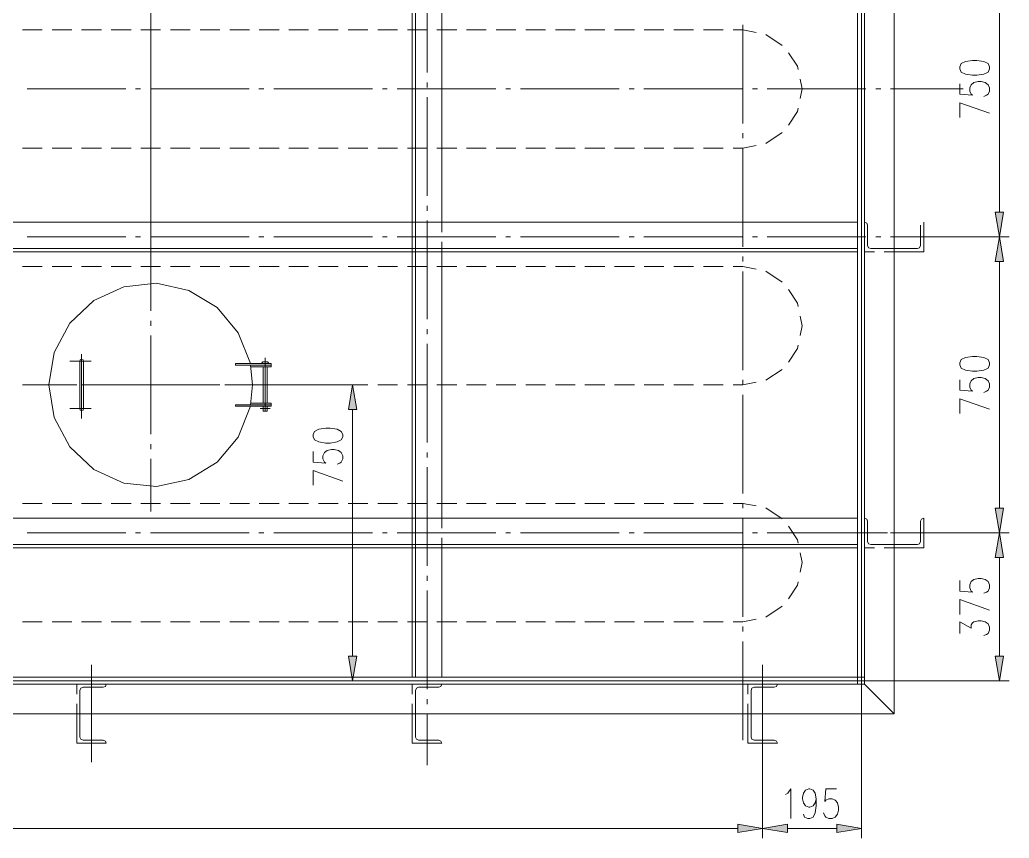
# Model space of a CAD drawing. Header units: millimetres. Extents: x 0 to 829, y 0 to 586.
# Drawn here: x 407.9 to 531.5, y 176.2 to 278.4 of the extents above; entities that cross this region are included whole.
import ezdxf

# ---------------------------------------------------------------- set-up
doc = ezdxf.new("R2010")
doc.units = ezdxf.units.MM

msp = doc.modelspace()

# ---------------------------------------------------------------- hatches: boundary and pattern name
h = msp.add_hatch(color=0)
h.dxf.hatch_style = 2
h.paths.add_polyline_path([(529.724056, 254.388056), (530.239111, 251.308306), (530.750639, 254.388056)])
h = msp.add_hatch(color=0)
h.dxf.hatch_style = 2
h.paths.add_polyline_path([(513.401028, 253.143808), (513.387975, 253.156861), (513.401028, 253.169914), (513.414081, 253.156861)])
h = msp.add_hatch(color=0)
h.dxf.hatch_style = 2
h.paths.add_polyline_path([(529.724056, 248.225028), (530.239111, 251.308306), (530.750639, 248.225028)])
h = msp.add_hatch(color=0)
h.dxf.hatch_style = 2
h.paths.add_polyline_path([(448.969694, 229.739472), (449.481222, 232.82275), (449.996278, 229.739472)])
h = msp.add_hatch(color=0)
h.dxf.hatch_style = 2
h.paths.add_polyline_path([(529.724056, 217.416944), (530.239111, 214.337194), (530.750639, 217.416944)])
h = msp.add_hatch(color=0)
h.dxf.hatch_style = 2
h.paths.add_polyline_path([(513.401028, 216.172697), (513.387975, 216.18575), (513.401028, 216.198803), (513.414081, 216.18575)])
h = msp.add_hatch(color=0)
h.dxf.hatch_style = 2
h.paths.add_polyline_path([(529.724056, 211.253917), (530.239111, 214.337194), (530.750639, 211.253917)])
h = msp.add_hatch(color=0)
h.dxf.hatch_style = 2
h.paths.add_polyline_path([(448.969694, 198.931389), (449.481222, 195.851639), (449.996278, 198.931389)])
h = msp.add_hatch(color=0)
h.dxf.hatch_style = 2
h.paths.add_polyline_path([(529.724056, 198.931389), (530.239111, 195.851639), (530.750639, 198.931389)])
h = msp.add_hatch(color=0)
h.dxf.hatch_style = 2
h.paths.add_polyline_path([(418.729583, 195.443475), (418.716531, 195.456528), (418.729583, 195.469581), (418.742636, 195.456528)])
h = msp.add_hatch(color=0)
h.dxf.hatch_style = 2
h.paths.add_polyline_path([(460.632528, 195.443475), (460.619475, 195.456528), (460.632528, 195.469581), (460.645581, 195.456528)])
h = msp.add_hatch(color=0)
h.dxf.hatch_style = 2
h.paths.add_polyline_path([(502.531944, 195.443475), (502.518892, 195.456528), (502.531944, 195.469581), (502.544997, 195.456528)])
h = msp.add_hatch(color=0)
h.dxf.hatch_style = 2
h.paths.add_polyline_path([(418.729583, 188.049253), (418.716531, 188.062306), (418.729583, 188.075358), (418.742636, 188.062306)])
h = msp.add_hatch(color=0)
h.dxf.hatch_style = 2
h.paths.add_polyline_path([(460.632528, 188.049253), (460.619475, 188.062306), (460.632528, 188.075358), (460.645581, 188.062306)])
h = msp.add_hatch(color=0)
h.dxf.hatch_style = 2
h.paths.add_polyline_path([(502.531944, 188.049253), (502.518892, 188.062306), (502.531944, 188.075358), (502.544997, 188.062306)])
h = msp.add_hatch(color=0)
h.dxf.hatch_style = 2
h.paths.add_polyline_path([(497.603639, 177.955222), (500.683389, 177.440167), (497.603639, 176.928639)])
h = msp.add_hatch(color=0)
h.dxf.hatch_style = 2
h.paths.add_polyline_path([(503.766667, 177.955222), (500.683389, 177.440167), (503.766667, 176.928639)])
h = msp.add_hatch(color=0)
h.dxf.hatch_style = 2
h.paths.add_polyline_path([(509.926167, 177.955222), (513.009444, 177.440167), (509.926167, 176.928639)])

# ---------------------------------------------------------------- linework, layer by layer
at = {"color": 0, "lineweight": 0}
for points in [[(424.27525, 242.481806), (424.27525, 357.138111)], [(517.101667, 347.828306), (517.101667, 191.759417)], [(513.009444, 343.736083), (513.009444, 195.851639)], [(513.401028, 344.131194), (513.401028, 195.456528)], [(456.935417, 343.245722), (456.935417, 196.342)], [(457.330528, 343.245722), (457.330528, 196.342)], [(512.515556, 329.748444), (512.515556, 195.456528)], [(460.632528, 286.430861), (460.632528, 253.156861)], [(458.783972, 284.166028), (458.783972, 271.839972)], [(530.239111, 285.199667), (530.239111, 254.388056)], [(408.255611, 277.188083), (410.721528, 277.188083)], [(411.952722, 277.188083), (414.418639, 277.188083)], [(415.649833, 277.188083), (418.11575, 277.188083)], [(419.346944, 277.188083), (421.812861, 277.188083)], [(423.044056, 277.188083), (425.509972, 277.188083)], [(426.741167, 277.188083), (429.207083, 277.188083)], [(430.438278, 277.188083), (432.904194, 277.188083)], [(434.135389, 277.188083), (436.601306, 277.188083)], [(437.8325, 277.188083), (440.298417, 277.188083)], [(441.529611, 277.188083), (443.995528, 277.188083)], [(445.226722, 277.188083), (447.692639, 277.188083)], [(448.923833, 277.188083), (451.38975, 277.188083)], [(452.620944, 277.188083), (455.086861, 277.188083)], [(456.318056, 277.188083), (458.783972, 277.188083)], [(460.015167, 277.188083), (462.481083, 277.188083)], [(463.712278, 277.188083), (466.178194, 277.188083)], [(467.409389, 277.188083), (469.875306, 277.188083)], [(471.1065, 277.188083), (473.572417, 277.188083)], [(474.803611, 277.188083), (477.269528, 277.188083)], [(478.500722, 277.188083), (480.966639, 277.188083)], [(482.197833, 277.188083), (484.66375, 277.188083)], [(485.894944, 277.188083), (488.360861, 277.188083)], [(489.592056, 277.188083), (492.057972, 277.188083)], [(493.289167, 277.188083), (495.755083, 277.188083)], [(496.986278, 277.188083), (498.221, 277.188083)], [(498.221, 277.816028), (498.221, 265.4935)], [(499.868472, 276.86), (498.221, 277.188083)], [(503.121083, 275.24075), (501.071444, 276.609528)], [(505.131917, 272.210389), (505.050778, 272.623139), (503.914833, 274.323528)], [(458.783972, 270.608778), (458.783972, 269.991417)], [(505.375333, 268.583833), (505.615222, 269.793861), (505.375333, 271.003889)], [(525.307278, 270.453556), (525.307278, 269.134167), (526.894778, 269.000111), (526.718389, 269.134167), (526.542, 269.529278), (526.542, 269.924389), (526.718389, 270.323028), (527.071167, 270.587611), (527.596806, 270.718139), (527.949583, 270.718139), (528.47875, 270.587611), (528.831528, 270.323028), (529.007917, 269.924389), (529.007917, 269.529278), (528.831528, 269.134167), (528.655139, 269.000111), (528.302361, 268.869583)], [(408.830639, 269.793861), (421.153167, 269.793861)], [(422.384361, 269.793861), (423.001722, 269.793861)], [(424.232917, 269.793861), (436.558972, 269.793861)], [(437.790167, 269.793861), (438.407528, 269.793861)], [(439.638722, 269.793861), (451.964778, 269.793861)], [(453.195972, 269.793861), (453.813333, 269.793861)], [(455.044528, 269.793861), (467.367056, 269.793861)], [(468.601778, 269.793861), (469.215611, 269.793861)], [(470.450333, 269.793861), (482.772861, 269.793861)], [(484.004056, 269.793861), (484.621417, 269.793861)], [(485.852611, 269.793861), (498.178667, 269.793861)], [(499.409861, 269.793861), (500.027222, 269.793861)], [(501.258417, 269.793861), (513.584472, 269.793861)], [(514.815667, 269.793861), (515.433028, 269.793861)], [(516.664222, 269.793861), (525.7165, 269.793861)], [(458.783972, 268.760222), (458.783972, 256.434167)], [(503.914833, 265.264194), (505.050778, 266.964583), (505.131917, 267.377333)], [(525.307278, 266.227278), (525.307278, 268.075833), (529.007917, 266.756444)], [(498.221, 264.258778), (498.221, 263.644944)], [(501.071444, 262.978194), (503.121083, 264.346972)], [(408.255611, 262.399639), (410.721528, 262.399639)], [(411.952722, 262.399639), (414.418639, 262.399639)], [(415.649833, 262.399639), (418.11575, 262.399639)], [(419.346944, 262.399639), (421.812861, 262.399639)], [(423.044056, 262.399639), (425.509972, 262.399639)], [(426.741167, 262.399639), (429.207083, 262.399639)], [(430.438278, 262.399639), (432.904194, 262.399639)], [(434.135389, 262.399639), (436.601306, 262.399639)], [(437.8325, 262.399639), (440.298417, 262.399639)], [(441.529611, 262.399639), (443.995528, 262.399639)], [(445.226722, 262.399639), (447.692639, 262.399639)], [(448.923833, 262.399639), (451.38975, 262.399639)], [(452.620944, 262.399639), (455.086861, 262.399639)], [(456.318056, 262.399639), (458.783972, 262.399639)], [(460.015167, 262.399639), (462.481083, 262.399639)], [(463.712278, 262.399639), (466.178194, 262.399639)], [(467.409389, 262.399639), (469.875306, 262.399639)], [(471.1065, 262.399639), (473.572417, 262.399639)], [(474.803611, 262.399639), (477.269528, 262.399639)], [(478.500722, 262.399639), (480.966639, 262.399639)], [(482.197833, 262.399639), (484.66375, 262.399639)], [(485.894944, 262.399639), (488.360861, 262.399639)], [(489.592056, 262.399639), (492.057972, 262.399639)], [(493.289167, 262.399639), (495.755083, 262.399639)], [(496.986278, 262.399639), (498.221, 262.399639)], [(498.221, 262.399639), (499.868472, 262.727722)], [(498.221, 262.410222), (498.221, 250.087694)], [(458.783972, 255.202972), (458.783972, 254.585611)], [(458.783972, 253.354417), (458.783972, 241.031889)], [(476.652167, 253.156861), (373.524639, 253.156861)], [(456.935417, 253.156861), (477.047278, 253.156861)], [(512.515556, 253.156861), (457.330528, 253.156861)], [(460.632528, 251.925667), (460.632528, 253.156861)], [(513.796139, 252.76175), (513.68325, 253.040444), (513.401028, 253.156861)], [(513.796139, 250.246444), (513.796139, 252.76175)], [(520.403667, 250.246444), (520.403667, 252.76175)], [(520.798778, 253.156861), (520.798778, 249.45975)], [(408.830639, 251.308306), (421.153167, 251.308306)], [(422.384361, 251.308306), (423.001722, 251.308306)], [(424.232917, 251.308306), (436.558972, 251.308306)], [(437.790167, 251.308306), (438.407528, 251.308306)], [(439.638722, 251.308306), (451.964778, 251.308306)], [(453.195972, 251.308306), (453.813333, 251.308306)], [(455.044528, 251.308306), (467.367056, 251.308306)], [(468.601778, 251.308306), (469.215611, 251.308306)], [(470.450333, 251.308306), (482.772861, 251.308306)], [(484.004056, 251.308306), (484.621417, 251.308306)], [(485.852611, 251.308306), (498.178667, 251.308306)], [(499.409861, 251.308306), (500.027222, 251.308306)], [(501.258417, 251.308306), (513.584472, 251.308306)], [(514.815667, 251.308306), (515.433028, 251.308306)], [(516.664222, 251.308306), (525.7165, 251.308306)], [(525.7165, 251.308306), (531.470306, 251.308306)], [(525.7165, 251.308306), (531.470306, 251.308306)], [(476.652167, 249.854861), (373.524639, 249.854861)], [(456.935417, 249.854861), (477.047278, 249.854861)], [(512.515556, 249.854861), (457.330528, 249.854861)], [(460.632528, 249.45975), (460.632528, 250.690944)], [(513.796139, 250.246444), (513.912556, 249.96775), (514.19125, 249.854861)], [(514.19125, 249.854861), (517.101667, 249.854861)], [(520.008556, 249.854861), (517.101667, 249.854861)], [(520.008556, 249.854861), (520.28725, 249.96775), (520.403667, 250.246444)], [(476.652167, 249.45975), (373.524639, 249.45975)], [(424.27525, 242.065528), (424.27525, 248.63425)], [(456.935417, 249.45975), (477.047278, 249.45975)], [(512.515556, 249.45975), (457.330528, 249.45975)], [(460.632528, 249.45975), (460.632528, 216.18575)], [(498.221, 248.8565), (498.221, 248.239139)], [(513.401028, 249.45975), (514.63575, 249.45975)], [(515.866944, 249.45975), (517.101667, 249.45975)], [(520.798778, 249.45975), (517.101667, 249.45975)], [(408.255611, 247.611194), (410.721528, 247.611194)], [(411.952722, 247.611194), (414.418639, 247.611194)], [(415.649833, 247.611194), (418.11575, 247.611194)], [(419.346944, 247.611194), (421.812861, 247.611194)], [(423.044056, 247.611194), (425.509972, 247.611194)], [(426.741167, 247.611194), (429.207083, 247.611194)], [(430.438278, 247.611194), (432.904194, 247.611194)], [(434.135389, 247.611194), (436.601306, 247.611194)], [(437.8325, 247.611194), (440.298417, 247.611194)], [(441.529611, 247.611194), (443.995528, 247.611194)], [(445.226722, 247.611194), (447.692639, 247.611194)], [(448.923833, 247.611194), (451.38975, 247.611194)], [(452.620944, 247.611194), (455.086861, 247.611194)], [(456.318056, 247.611194), (458.783972, 247.611194)], [(460.015167, 247.611194), (462.481083, 247.611194)], [(463.712278, 247.611194), (466.178194, 247.611194)], [(467.409389, 247.611194), (469.875306, 247.611194)], [(471.1065, 247.611194), (473.572417, 247.611194)], [(474.803611, 247.611194), (477.269528, 247.611194)], [(478.500722, 247.611194), (480.966639, 247.611194)], [(482.197833, 247.611194), (484.66375, 247.611194)], [(485.894944, 247.611194), (488.360861, 247.611194)], [(489.592056, 247.611194), (492.057972, 247.611194)], [(493.289167, 247.611194), (495.755083, 247.611194)], [(496.986278, 247.611194), (498.221, 247.611194)], [(499.868472, 247.283111), (498.221, 247.611194)], [(530.239111, 217.416944), (530.239111, 248.225028)], [(498.221, 247.007944), (498.221, 234.681889)], [(503.121083, 245.663861), (501.071444, 247.032639)], [(436.714194, 235.482694), (435.207833, 239.320917), (432.554944, 242.478278), (429.030694, 244.619639), (425.0055, 245.519222), (420.906222, 245.085306), (417.159722, 243.36375), (414.161111, 240.530944), (412.227889, 236.890278), (411.557611, 232.82275), (412.227889, 228.751694), (414.161111, 225.111028), (417.159722, 222.28175), (420.906222, 220.560194), (425.0055, 220.126278), (429.030694, 221.025861), (432.554944, 223.167222), (435.207833, 226.321056), (436.714194, 230.159278)], [(505.131917, 242.6335), (505.050778, 243.04625), (503.914833, 244.746639)], [(505.375333, 239.006944), (505.615222, 240.216972), (505.375333, 241.423472)], [(424.27525, 240.216972), (424.27525, 240.830806)], [(458.783972, 239.797167), (458.783972, 239.183333)], [(424.27525, 226.659722), (424.27525, 238.98225)], [(458.783972, 237.948611), (458.783972, 225.626083)], [(503.914833, 235.687306), (505.050778, 237.387694), (505.131917, 237.800444)], [(415.896778, 235.779028), (415.822694, 235.955417), (415.649833, 236.025972), (415.473444, 235.955417), (415.402889, 235.779028)], [(415.649833, 228.63175), (415.649833, 236.668028)], [(438.573333, 229.492528), (438.573333, 236.230583)], [(416.824583, 235.779028), (414.157583, 235.779028)], [(415.402889, 229.862944), (415.402889, 235.779028)], [(415.896778, 229.862944), (415.896778, 235.779028)], [(434.876222, 235.285139), (434.876222, 235.482694)], [(439.310639, 235.482694), (434.876222, 235.482694)], [(439.310639, 235.285139), (434.876222, 235.285139)], [(436.753, 230.356833), (436.992889, 232.82275), (436.753, 235.285139)], [(439.310639, 235.091111), (436.791806, 235.091111)], [(438.291111, 235.722583), (438.167639, 235.599111)], [(438.167639, 235.482694), (438.167639, 235.599111)], [(438.852028, 235.722583), (438.291111, 235.722583)], [(438.326389, 230.554389), (438.326389, 235.091111)], [(438.81675, 230.554389), (438.81675, 235.091111)], [(438.9755, 235.599111), (438.852028, 235.722583)], [(438.9755, 235.482694), (438.9755, 235.599111)], [(439.310639, 235.091111), (439.310639, 235.482694)], [(501.071444, 233.401306), (503.121083, 234.770083)], [(525.307278, 233.482444), (525.307278, 232.163056), (526.894778, 232.029), (526.718389, 232.163056), (526.542, 232.558167), (526.542, 232.953278), (526.718389, 233.348389), (527.071167, 233.612972), (527.596806, 233.747028), (527.949583, 233.747028), (528.47875, 233.612972), (528.831528, 233.348389), (529.007917, 232.953278), (529.007917, 232.558167), (528.831528, 232.163056), (528.655139, 232.029), (528.302361, 231.898472)], [(408.255611, 232.82275), (410.721528, 232.82275)], [(408.46375, 232.82275), (415.032472, 232.82275)], [(411.952722, 232.82275), (414.418639, 232.82275)], [(415.649833, 232.82275), (418.11575, 232.82275)], [(416.267194, 232.82275), (416.881028, 232.82275)], [(418.11575, 232.82275), (430.438278, 232.82275)], [(419.346944, 232.82275), (421.812861, 232.82275)], [(423.044056, 232.82275), (425.509972, 232.82275)], [(426.741167, 232.82275), (429.207083, 232.82275)], [(430.438278, 232.82275), (432.904194, 232.82275)], [(431.669472, 232.82275), (432.286833, 232.82275)], [(433.518028, 232.82275), (440.090278, 232.82275)], [(434.135389, 232.82275), (436.601306, 232.82275)], [(437.8325, 232.82275), (440.298417, 232.82275)], [(438.781472, 232.82275), (450.715944, 232.82275)], [(441.529611, 232.82275), (443.995528, 232.82275)], [(445.226722, 232.82275), (447.692639, 232.82275)], [(448.923833, 232.82275), (451.38975, 232.82275)], [(452.620944, 232.82275), (455.086861, 232.82275)], [(456.318056, 232.82275), (458.783972, 232.82275)], [(460.015167, 232.82275), (462.481083, 232.82275)], [(463.712278, 232.82275), (466.178194, 232.82275)], [(467.409389, 232.82275), (469.875306, 232.82275)], [(471.1065, 232.82275), (473.572417, 232.82275)], [(474.803611, 232.82275), (477.269528, 232.82275)], [(478.500722, 232.82275), (480.966639, 232.82275)], [(482.197833, 232.82275), (484.66375, 232.82275)], [(485.894944, 232.82275), (488.360861, 232.82275)], [(489.592056, 232.82275), (492.057972, 232.82275)], [(493.289167, 232.82275), (495.755083, 232.82275)], [(496.986278, 232.82275), (498.221, 232.82275)], [(498.221, 233.450694), (498.221, 232.833333)], [(498.221, 232.82275), (499.868472, 233.150833)], [(498.221, 231.602139), (498.221, 219.279611)], [(525.307278, 229.256167), (525.307278, 231.104722), (529.007917, 229.785333)], [(416.824583, 229.862944), (414.157583, 229.862944)], [(415.402889, 229.862944), (415.473444, 229.690083), (415.649833, 229.616), (415.822694, 229.690083), (415.896778, 229.862944)], [(434.876222, 230.159278), (434.876222, 230.356833)], [(439.310639, 230.356833), (434.876222, 230.356833)], [(439.310639, 230.159278), (434.876222, 230.159278)], [(439.310639, 230.554389), (436.791806, 230.554389)], [(439.176583, 229.862944), (437.948917, 229.862944)], [(438.326389, 229.566611), (438.326389, 230.159278)], [(438.81675, 229.566611), (438.81675, 230.159278)], [(439.310639, 230.159278), (439.310639, 230.554389)], [(438.81675, 229.566611), (438.326389, 229.566611)], [(449.481222, 229.739472), (449.481222, 198.931389)], [(424.27525, 224.811167), (424.27525, 225.428528)], [(444.552917, 224.511306), (444.552917, 223.191917), (446.136889, 223.061389), (445.9605, 223.191917), (445.784111, 223.587028), (445.784111, 223.985667), (445.9605, 224.380778), (446.313278, 224.645361), (446.842444, 224.775889), (447.195222, 224.775889), (447.720861, 224.645361), (448.073639, 224.380778), (448.250028, 223.985667), (448.250028, 223.587028), (448.073639, 223.191917), (447.89725, 223.061389), (447.544472, 222.927333)], [(458.783972, 224.394889), (458.783972, 223.777528)], [(424.27525, 217.007722), (424.27525, 223.579972)], [(458.783972, 222.546333), (458.783972, 210.220278)], [(444.552917, 220.288556), (444.552917, 222.137111), (448.250028, 220.814194)], [(408.255611, 218.034306), (410.721528, 218.034306)], [(411.952722, 218.034306), (414.418639, 218.034306)], [(415.649833, 218.034306), (418.11575, 218.034306)], [(419.346944, 218.034306), (421.812861, 218.034306)], [(423.044056, 218.034306), (425.509972, 218.034306)], [(426.741167, 218.034306), (429.207083, 218.034306)], [(430.438278, 218.034306), (432.904194, 218.034306)], [(434.135389, 218.034306), (436.601306, 218.034306)], [(437.8325, 218.034306), (440.298417, 218.034306)], [(441.529611, 218.034306), (443.995528, 218.034306)], [(445.226722, 218.034306), (447.692639, 218.034306)], [(448.923833, 218.034306), (451.38975, 218.034306)], [(452.620944, 218.034306), (455.086861, 218.034306)], [(456.318056, 218.034306), (458.783972, 218.034306)], [(460.015167, 218.034306), (462.481083, 218.034306)], [(463.712278, 218.034306), (466.178194, 218.034306)], [(467.409389, 218.034306), (469.875306, 218.034306)], [(471.1065, 218.034306), (473.572417, 218.034306)], [(474.803611, 218.034306), (477.269528, 218.034306)], [(478.500722, 218.034306), (480.966639, 218.034306)], [(482.197833, 218.034306), (484.66375, 218.034306)], [(485.894944, 218.034306), (488.360861, 218.034306)], [(489.592056, 218.034306), (492.057972, 218.034306)], [(493.289167, 218.034306), (495.755083, 218.034306)], [(496.986278, 218.034306), (498.221, 218.034306)], [(498.221, 218.044889), (498.221, 217.431056)], [(499.868472, 217.706222), (498.221, 218.034306)], [(503.121083, 216.083444), (501.071444, 217.45575)], [(476.652167, 216.18575), (373.524639, 216.18575)], [(456.935417, 216.18575), (477.047278, 216.18575)], [(512.515556, 216.18575), (457.330528, 216.18575)], [(460.632528, 214.951028), (460.632528, 216.18575)], [(498.221, 216.196333), (498.221, 203.873806)], [(505.131917, 213.056611), (505.050778, 213.469361), (503.914833, 215.16975)], [(513.796139, 215.790639), (513.68325, 216.069333), (513.401028, 216.18575)], [(513.796139, 213.275333), (513.796139, 215.790639)], [(520.798778, 216.18575), (520.516556, 216.069333), (520.403667, 215.790639)], [(520.403667, 213.275333), (520.403667, 215.790639)], [(520.798778, 216.18575), (520.798778, 212.488639)], [(408.830639, 214.337194), (421.153167, 214.337194)], [(422.384361, 214.337194), (423.001722, 214.337194)], [(424.232917, 214.337194), (436.558972, 214.337194)], [(437.790167, 214.337194), (438.407528, 214.337194)], [(439.638722, 214.337194), (451.964778, 214.337194)], [(453.195972, 214.337194), (453.813333, 214.337194)], [(455.044528, 214.337194), (467.367056, 214.337194)], [(468.601778, 214.337194), (469.215611, 214.337194)], [(470.450333, 214.337194), (482.772861, 214.337194)], [(484.004056, 214.337194), (484.621417, 214.337194)], [(485.852611, 214.337194), (498.178667, 214.337194)], [(499.409861, 214.337194), (500.027222, 214.337194)], [(501.258417, 214.337194), (513.584472, 214.337194)], [(509.876778, 214.337194), (516.255, 214.337194)], [(514.815667, 214.337194), (515.433028, 214.337194)], [(516.664222, 214.337194), (525.7165, 214.337194)], [(517.486194, 214.337194), (518.103556, 214.337194)], [(519.33475, 214.337194), (525.7165, 214.337194)], [(520.054417, 214.337194), (531.470306, 214.337194)], [(525.7165, 214.337194), (531.470306, 214.337194)], [(476.652167, 212.880222), (373.524639, 212.880222)], [(456.935417, 212.880222), (477.047278, 212.880222)], [(512.515556, 212.880222), (457.330528, 212.880222)], [(460.632528, 212.488639), (460.632528, 213.719833)], [(513.796139, 213.275333), (513.912556, 212.996639), (514.19125, 212.880222)], [(514.19125, 212.880222), (517.101667, 212.880222)], [(520.008556, 212.880222), (517.101667, 212.880222)], [(520.008556, 212.880222), (520.28725, 212.996639), (520.403667, 213.275333)], [(476.652167, 212.488639), (373.524639, 212.488639)], [(456.935417, 212.488639), (477.047278, 212.488639)], [(512.515556, 212.488639), (457.330528, 212.488639)], [(460.632528, 212.488639), (460.632528, 196.342)], [(505.375333, 209.430056), (505.615222, 210.640083), (505.375333, 211.846583)], [(513.401028, 212.488639), (514.63575, 212.488639)], [(515.866944, 212.488639), (517.101667, 212.488639)], [(520.798778, 212.488639), (517.101667, 212.488639)], [(530.239111, 211.253917), (530.239111, 198.931389)], [(458.783972, 208.989083), (458.783972, 208.371722)], [(503.914833, 206.110417), (505.050778, 207.810806), (505.131917, 208.220028)], [(525.307278, 208.392889), (525.307278, 207.0735), (526.894778, 206.942972), (526.718389, 207.0735), (526.542, 207.468611), (526.542, 207.86725), (526.718389, 208.262361), (527.071167, 208.526944), (527.596806, 208.657472), (527.949583, 208.657472), (528.47875, 208.526944), (528.831528, 208.262361), (529.007917, 207.86725), (529.007917, 207.468611), (528.831528, 207.0735), (528.655139, 206.942972), (528.302361, 206.808917)], [(458.783972, 207.140528), (458.783972, 194.814472)], [(501.071444, 203.824417), (503.121083, 205.193194)], [(525.307278, 204.170139), (525.307278, 206.018694), (529.007917, 204.695778)], [(408.255611, 203.245861), (410.721528, 203.245861)], [(411.952722, 203.245861), (414.418639, 203.245861)], [(415.649833, 203.245861), (418.11575, 203.245861)], [(419.346944, 203.245861), (421.812861, 203.245861)], [(423.044056, 203.245861), (425.509972, 203.245861)], [(426.741167, 203.245861), (429.207083, 203.245861)], [(430.438278, 203.245861), (432.904194, 203.245861)], [(434.135389, 203.245861), (436.601306, 203.245861)], [(437.8325, 203.245861), (440.298417, 203.245861)], [(441.529611, 203.245861), (443.995528, 203.245861)], [(445.226722, 203.245861), (447.692639, 203.245861)], [(448.923833, 203.245861), (451.38975, 203.245861)], [(452.620944, 203.245861), (455.086861, 203.245861)], [(456.318056, 203.245861), (458.783972, 203.245861)], [(460.015167, 203.245861), (462.481083, 203.245861)], [(463.712278, 203.245861), (466.178194, 203.245861)], [(467.409389, 203.245861), (469.875306, 203.245861)], [(471.1065, 203.245861), (473.572417, 203.245861)], [(474.803611, 203.245861), (477.269528, 203.245861)], [(478.500722, 203.245861), (480.966639, 203.245861)], [(482.197833, 203.245861), (484.66375, 203.245861)], [(485.894944, 203.245861), (488.360861, 203.245861)], [(489.592056, 203.245861), (492.057972, 203.245861)], [(493.289167, 203.245861), (495.755083, 203.245861)], [(496.986278, 203.245861), (498.221, 203.245861)], [(498.221, 203.245861), (499.868472, 203.573944)], [(498.221, 202.639083), (498.221, 202.02525)], [(525.307278, 201.792417), (525.307278, 203.245861), (526.718389, 202.452111), (526.718389, 202.847222), (526.894778, 203.111806), (527.071167, 203.245861), (527.596806, 203.376389), (527.949583, 203.376389), (528.47875, 203.245861), (528.831528, 202.981278), (529.007917, 202.582639), (529.007917, 202.187528), (528.831528, 201.792417), (528.655139, 201.658361), (528.302361, 201.527833)], [(498.221, 200.790528), (498.221, 188.446833)], [(416.881028, 197.862472), (416.881028, 185.698694)], [(500.683389, 197.862472), (500.683389, 185.698694)], [(513.009444, 197.308611), (513.009444, 176.208972)], [(513.401028, 196.342), (68.953944, 196.342)], [(68.953944, 195.456528), (513.401028, 195.456528)], [(69.349056, 195.851639), (513.009444, 195.851639)], [(415.032472, 195.456528), (415.032472, 194.221806)], [(418.334472, 195.061417), (418.613167, 195.177833), (418.729583, 195.456528)], [(441.247389, 195.851639), (450.715944, 195.851639)], [(456.935417, 195.456528), (456.935417, 194.221806)], [(460.237417, 195.061417), (460.516111, 195.177833), (460.632528, 195.456528)], [(498.834833, 195.456528), (498.834833, 194.221806)], [(502.140361, 195.061417), (502.419056, 195.177833), (502.531944, 195.456528)], [(513.009444, 195.851639), (531.470306, 195.851639)], [(513.401028, 195.456528), (517.101667, 191.759417)], [(415.822694, 195.061417), (415.544, 194.945), (415.427583, 194.666306)], [(415.427583, 194.666306), (415.427583, 191.759417)], [(415.822694, 195.061417), (418.334472, 195.061417)], [(457.722111, 195.061417), (457.443417, 194.945), (457.330528, 194.666306)], [(457.330528, 194.666306), (457.330528, 191.759417)], [(457.722111, 195.061417), (460.237417, 195.061417)], [(499.625056, 195.061417), (499.346361, 194.945), (499.229944, 194.666306)], [(499.229944, 194.666306), (499.229944, 191.759417)], [(499.625056, 195.061417), (502.140361, 195.061417)], [(415.032472, 192.990611), (415.032472, 191.759417)], [(456.935417, 192.990611), (456.935417, 191.759417)], [(458.783972, 193.583278), (458.783972, 192.965917)], [(498.834833, 192.990611), (498.834833, 191.759417)], [(65.256833, 191.759417), (517.101667, 191.759417)], [(415.032472, 188.062306), (415.032472, 191.759417)], [(415.427583, 188.849), (415.427583, 191.759417)], [(456.935417, 188.062306), (456.935417, 191.759417)], [(457.330528, 188.849), (457.330528, 191.759417)], [(458.783972, 191.734722), (458.783972, 185.331806)], [(498.834833, 188.062306), (498.834833, 191.759417)], [(499.229944, 188.849), (499.229944, 191.759417)], [(418.729583, 188.062306), (415.032472, 188.062306)], [(415.427583, 188.849), (415.544, 188.570306), (415.822694, 188.457417)], [(415.822694, 188.457417), (418.334472, 188.457417)], [(418.729583, 188.062306), (418.613167, 188.341), (418.334472, 188.457417)], [(460.632528, 188.062306), (456.935417, 188.062306)], [(457.330528, 188.849), (457.443417, 188.570306), (457.722111, 188.457417)], [(457.722111, 188.457417), (460.237417, 188.457417)], [(460.632528, 188.062306), (460.516111, 188.341), (460.237417, 188.457417)], [(502.531944, 188.062306), (498.834833, 188.062306)], [(499.229944, 188.849), (499.346361, 188.570306), (499.625056, 188.457417)], [(499.625056, 188.457417), (502.140361, 188.457417)], [(502.531944, 188.062306), (502.419056, 188.341), (502.140361, 188.457417)], [(500.683389, 185.698694), (500.683389, 176.208972)], [(500.683389, 185.698694), (500.683389, 176.208972)], [(503.544417, 181.666444), (503.809, 181.842833), (504.204111, 182.368472), (504.204111, 178.671361)], [(507.375583, 181.137278), (507.241528, 180.608111), (506.976944, 180.258861), (506.581833, 180.082472), (506.451306, 180.082472), (506.052667, 180.258861), (505.791611, 180.608111), (505.657556, 181.137278), (505.657556, 181.313667), (505.791611, 181.842833), (506.052667, 182.195611), (506.451306, 182.368472), (506.581833, 182.368472), (506.976944, 182.195611), (507.241528, 181.842833), (507.375583, 181.137278), (507.375583, 180.258861), (507.241528, 179.376917), (506.976944, 178.84775), (506.581833, 178.671361), (506.31725, 178.671361), (505.922139, 178.84775), (505.791611, 179.200528)], [(509.883833, 182.368472), (508.564444, 182.368472), (508.430389, 180.7845), (508.564444, 180.960889), (508.959556, 181.137278), (509.354667, 181.137278), (509.749778, 180.960889), (510.014361, 180.608111), (510.148417, 180.082472), (510.148417, 179.729694), (510.014361, 179.200528), (509.749778, 178.84775), (509.354667, 178.671361), (508.959556, 178.671361), (508.564444, 178.84775), (508.430389, 179.024139), (508.299861, 179.376917)], [(84.751333, 177.440167), (497.603639, 177.440167)], [(503.766667, 177.440167), (509.926167, 177.440167)]]:
    msp.add_lwpolyline(points, dxfattribs=at)
for points in [[(525.307278, 272.302111), (525.483667, 271.907), (526.012833, 271.642417), (526.894778, 271.511889), (527.420417, 271.511889), (528.302361, 271.642417), (528.831528, 271.907), (529.007917, 272.302111), (529.007917, 272.566694), (528.831528, 272.961806), (528.302361, 273.226389), (527.420417, 273.360444), (526.894778, 273.360444), (526.012833, 273.226389), (525.483667, 272.961806), (525.307278, 272.566694)], [(529.724056, 254.388056), (530.239111, 251.308306), (530.750639, 254.388056)], [(529.724056, 248.225028), (530.239111, 251.308306), (530.750639, 248.225028)], [(525.307278, 235.331), (525.483667, 234.935889), (526.012833, 234.671306), (526.894778, 234.53725), (527.420417, 234.53725), (528.302361, 234.671306), (528.831528, 234.935889), (529.007917, 235.331), (529.007917, 235.595583), (528.831528, 235.990694), (528.302361, 236.255278), (527.420417, 236.385806), (526.894778, 236.385806), (526.012833, 236.255278), (525.483667, 235.990694), (525.307278, 235.595583)], [(448.969694, 229.739472), (449.481222, 232.82275), (449.996278, 229.739472)], [(444.552917, 226.359861), (444.729306, 225.96475), (445.258472, 225.700167), (446.136889, 225.569639), (446.666056, 225.569639), (447.544472, 225.700167), (448.073639, 225.96475), (448.250028, 226.359861), (448.250028, 226.624444), (448.073639, 227.023083), (447.544472, 227.284139), (446.666056, 227.418194), (446.136889, 227.418194), (445.258472, 227.284139), (444.729306, 227.023083), (444.552917, 226.624444)], [(529.724056, 217.416944), (530.239111, 214.337194), (530.750639, 217.416944)], [(529.724056, 211.253917), (530.239111, 214.337194), (530.750639, 211.253917)], [(448.969694, 198.931389), (449.481222, 195.851639), (449.996278, 198.931389)], [(529.724056, 198.931389), (530.239111, 195.851639), (530.750639, 198.931389)], [(497.603639, 177.955222), (500.683389, 177.440167), (497.603639, 176.928639)], [(503.766667, 177.955222), (500.683389, 177.440167), (503.766667, 176.928639)], [(509.926167, 177.955222), (513.009444, 177.440167), (509.926167, 176.928639)]]:
    msp.add_lwpolyline(points, close=True, dxfattribs=at)

doc.saveas('drawing.dxf')
